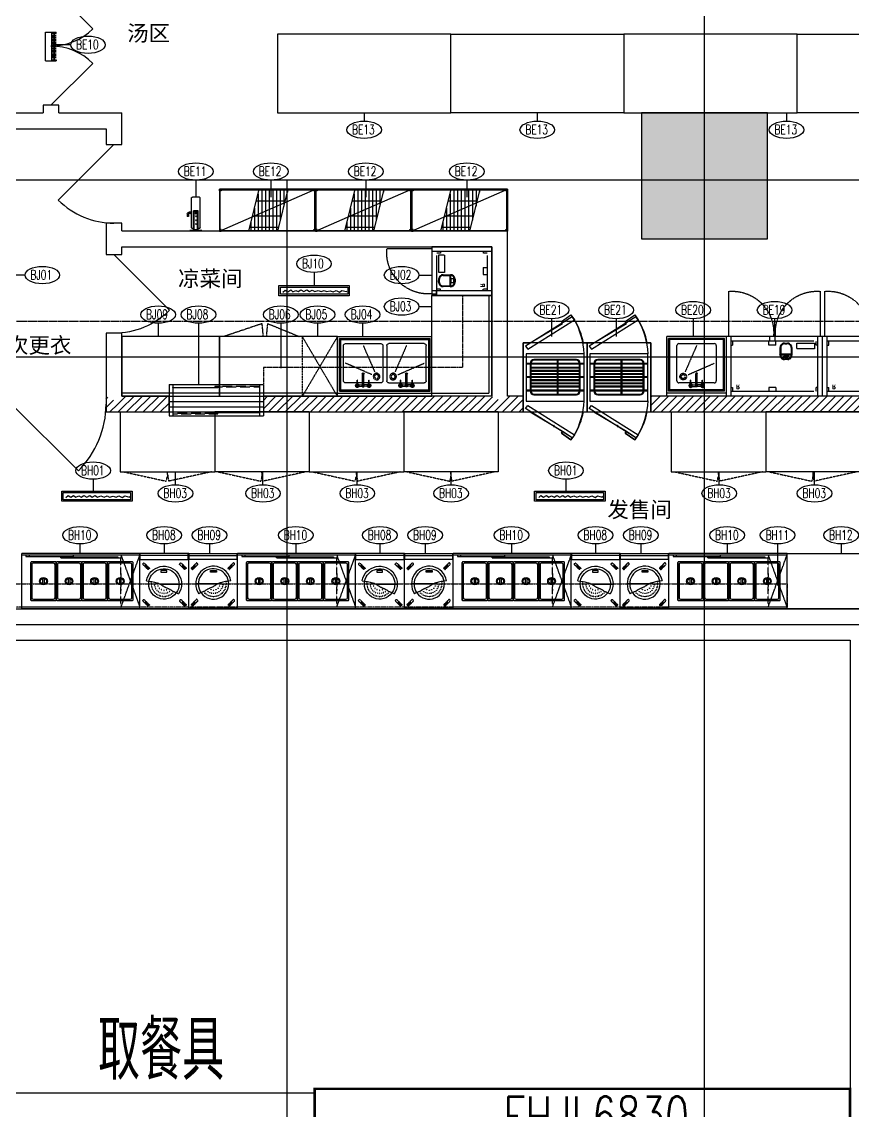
# Model space of a CAD drawing. Extents: x -12047294 to -5625356, y -1456591 to -622873.
# Drawn here: x -6036006 to -6025445, y -733309 to -719465 of the extents above; entities that cross this region are included whole.
import ezdxf

# ---------------------------------------------------------------- set-up
doc = ezdxf.new("R2010")
doc.units = 0
doc.header["$LTSCALE"] = 10
doc.header["$MEASUREMENT"] = 0
for name, pattern in [('__DASH', [0.35, 0.25, -0.1]), ('DASH', [0.35, 0.25, -0.1]), ('DASHED', [0.75, 0.5, -0.25]), ('DOTE', [2.42, 2, -0.2, 0.02, -0.2]), ('HIDDEN', [0.375, 0.25, -0.125])]:
    doc.linetypes.add(name, pattern=pattern)
for name, color, linetype in [('A-COLUMN', 10, 'Continuous'), ('A-DOORWIN', 151, 'Continuous'), ('A-FireH', 6, 'Continuous'), ('A-Fur', 156, 'Continuous'), ('A-TEXTDOOR', 181, 'Continuous'), ('A-TextRoom', 7, 'Continuous'), ('A-WALL', 2, 'Continuous'), ('A-卷帘垂壁', 151, 'Continuous'), ('CURTWALL', 4, 'Continuous'), ('DOTE', 9, 'DOTE'), ('EQUIP', 1, 'Continuous'), ('FUR-家俱-活动', 156, 'Continuous'), ('Iteam', 4, 'Continuous'), ('P-TEXT', 102, 'Continuous'), ('PUB_HATCH', 252, 'Continuous')]:
    doc.layers.add(name, color=color, linetype=linetype)
doc.styles.add('_TCH_WINDOW', font='tjromans.shx', dxfattribs={"width": 0.7, "height": 3.5, "bigfont": 'tjhztxt.shx'})
doc.styles.add('ARIAL', font='arial.ttf', dxfattribs={"width": 1.1})
doc.styles.add('SHZF-注释', font='romanc.shx', dxfattribs={"width": 0.8, "bigfont": 'shzf-hz.shx'})
doc.styles.get("Standard").update_dxf_attribs({"font": 'tjromans.shx', "width": 0.75, "bigfont": 'tjhztxt.shx'})
doc.styles.add('注解汉字', font='tjromans.shx', dxfattribs={"width": 0.75, "bigfont": 'tjhztxt.shx'})
pattern_1 = [(45, (0, 53.85), (-53.0330298, 53.0330298), [])]

# ---------------------------------------------------------------- blocks, each defined once
blk = doc.blocks.new('A$C73061956')
at = {"layer": 'FUR-家俱-活动', "elevation": 100}
blk.add_lwpolyline([(18994, 17030), (18994, 16130), (14744, 16130), (14744, 17030)], close=True, dxfattribs=at)
blk = doc.blocks.new('A$C756F5376')
at = {"layer": 'A-卷帘垂壁', "linetype": 'DASHED', "const_width": 30}
blk.add_lwpolyline([(17700, -2910), (17700, -2050), (24500, -2050), (24500, -2910)], dxfattribs=at)
at = {"layer": 'A-TEXTDOOR', "style": '_TCH_WINDOW', "width": 0.705882}
blk.add_text('FHJL6830', height=510, dxfattribs=at).set_placement((20097, -2660, 0))
blk = doc.blocks.new('$DorLib2D$00000116')
at = {"color": 0}
for p, q in [((-0.5, 0), (-0.1464, 0.3536)), ((0.5, 0), (0.1464, 0.3536))]:
    blk.add_line(p, q, dxfattribs=at)
for centre, start, end in [((-0.5, 0), 0, 45), ((0.5, 0), 135, 180)]:
    blk.add_arc(centre, 0.5, start, end, dxfattribs=at)
blk = doc.blocks.new('$DorLib2D$00000114')
at = {"color": 0}
blk.add_line((0.5, 0), (-0.207, 0.707), dxfattribs=at)
blk.add_arc((0.5, 0), 1, 135, 180, dxfattribs=at)
blk = doc.blocks.new('_FZH')
blk.add_lwpolyline([(-0.5, -0.5), (0.5, -0.5), (0.5, 0.5), (-0.5, 0.5)], close=True)
at = {"layer": 'PUB_HATCH'}
blk.add_solid([(-0.5, -0.5), (0.5, -0.5), (-0.5, 0.5), (0.5, 0.5)], dxfattribs=at)
blk = doc.blocks.new('LXX1546368')
at = {"layer": 'EQUIP', "linetype": 'ByBlock'}
for p, q in [((636, 537, 0), (-584, 537, 0)), ((-584, 537, 0), (-584, -223, 0)), ((636, 537, 0), (636, -223, 0)), ((636, -223, 0), (-584, -223, 0))]:
    blk.add_line(p, q, dxfattribs=at)
at = {"layer": 'EQUIP', "color": 8, "linetype": 'DASH', "ltscale": 0.8}
for p, q in [((-524, 537, 0), (-524, -223, 0)), ((524, 477, 0), (-524, 477, 0)), ((-524, 427, 0), (-504, 427, 0)), ((-504, 477, 0), (-504, 427, 0)), ((-45, 427, 0), (-45, 477, 0)), ((45, 427, 0), (-45, 427, 0)), ((45, 427, 0), (45, 477, 0)), ((556, 477, 0), (556, 427, 0)), ((576, 427, 0), (556, 427, 0)), ((576, 537, 0), (576, -223, 0)), ((96, 4, 0), (106, 14, 0)), ((96, 14, 0), (97, -81, 0)), ((248, 4, 0), (96, 4, 0)), ((239, 14, 0), (106, 14, 0)), ((106, -81, 0), (106, 4, 0)), ((144, 51, 0), (144, 22, 0)), ((201, 51, 0), (144, 51, 0)), ((144, 22, 0), (201, 22, 0)), ((191, 71, 0), (153, 70, 0)), ((191, 61, 0), (153, 61, 0)), ((201, 22, 0), (201, 51, 0)), ((248, 4, 0), (239, 14, 0)), ((239, -81, 0), (239, 4, 0)), ((248, -81, 0), (248, 14, 0)), ((-524, -113, 0), (-504, -113, 0)), ((-504, -113, 0), (-504, -163, 0)), ((-45, -113, 0), (-45, -163, 0)), ((45, -113, 0), (-45, -113, 0)), ((45, -113, 0), (45, -163, 0)), ((153, -129, 0), (191, -128, 0)), ((153, -138, 0), (191, -138, 0)), ((556, -113, 0), (556, -163, 0)), ((576, -113, 0), (556, -113, 0)), ((-559, -796, 0), (-559, -223, 0)), ((-45, -163, 0), (-524, -163, 0)), ((524, -163, 0), (-45, -163, 0)), ((-35, -163, 0), (-35, -223, 0)), ((35, -163, 0), (35, -223, 0)), ((611, -223, 0), (611, -796, 0))]:
    blk.add_line(p, q, dxfattribs=at)
at = {"layer": 'EQUIP', "color": 8, "linetype": 'DASH', "ltscale": 0.5, "elevation": 0}
blk.add_lwpolyline([(311, -138), (533, -138), (533, -64), (311, -64)], close=True, dxfattribs=at)
at = {"layer": 'EQUIP', "color": 8, "linetype": 'DASH', "ltscale": 0.8}
for centre, start, end in [((-510, -271, 0), 264.7043, 5.2705), ((563, -271, 0), 174.7295, 275.2957)]:
    blk.add_arc(centre, 526, start, end, dxfattribs=at)
at = {"layer": 'EQUIP', "color": 8, "linetype": 'DASH', "ltscale": 0.8, "extrusion": (0, 0, -1)}
for centre, major_axis, start_param, end_param in [((153, 14, 0), (40.2, 40.2), 3.925446, 5.496242), ((153, 14, 0), (33.5, 33.5), 3.925446, 5.496242), ((191, 14, 0), (-40.2, 40.2), 0.783853, 2.354649), ((191, 14, 0), (33.5, 33.5), -0.786943, 0.783853), ((153, -81, 0), (-40.2, 40.2), 3.925446, 5.496242), ((153, -81, 0), (-33.5, 33.5), 3.925446, 5.496242), ((191, -81, 0), (-40.2, 40.2), 2.354649, 3.925446), ((191, -81, 0), (33.5, 33.5), 0.783853, 2.354649)]:
    blk.add_ellipse(centre, major_axis=major_axis, ratio=1, start_param=start_param, end_param=end_param, dxfattribs=at)
at = {"layer": 'EQUIP', "color": 2}
blk.add_text('R', height=50, dxfattribs=at).set_placement((-460, 392, -9))
blk = doc.blocks.new('LXX15471802')
at = {"layer": 'EQUIP'}
blk.add_blockref('LXX1546368', (19, -116), dxfattribs=at)
blk = doc.blocks.new('dxpt760')
at = {"layer": 'EQUIP'}
for p, q in [((0, 0), (0, -760)), ((0, 0), (760, 0)), ((760, 0), (760, -760)), ((0, -40), (760, -40)), ((130, -645), (130, -195)), ((155, -170), (371, -170)), ((388, -170), (605, -170)), ((630, -195), (630, -645)), ((605, -670), (155, -670)), ((0, -760), (760, -760))]:
    blk.add_line(p, q, dxfattribs=at)
at = {"layer": 'EQUIP', "color": 8}
for p, q in [((25, -65), (25, -735)), ((25, -65), (735, -65)), ((25, -65), (40, -80)), ((40, -80), (40, -720)), ((40, -80), (720, -80)), ((735, -65), (720, -80)), ((720, -80), (720, -720)), ((735, -65), (735, -735)), ((40, -720), (25, -735)), ((25, -735), (735, -735)), ((40, -720), (720, -720)), ((720, -720), (735, -735))]:
    blk.add_line(p, q, dxfattribs=at)
at = {"layer": 'EQUIP', "ltscale": 150}
for p, q in [((323, -126), (371, -124)), ((372, -122), (364, -135)), ((364, -135), (371, -147)), ((371, -135), (371, -287)), ((388, -122), (372, -122)), ((395, -135), (388, -122)), ((388, -135), (388, -287)), ((388, -147), (395, -135)), ((437, -126), (389, -124)), ((323, -144), (371, -146)), ((437, -144), (389, -146))]:
    blk.add_line(p, q, dxfattribs=at)
at = {"layer": 'EQUIP', "color": 8, "linetype": 'DASH', "ltscale": 0.4}
for p, q in [((488, -275), (155, -420)), ((380, -645), (525, -312))]:
    blk.add_line(p, q, dxfattribs=at)
at = {"layer": 'EQUIP', "ltscale": 50}
for p, q in [((304, -151), (304, -205)), ((308, -187), (304, -187)), ((308, -193), (304, -193)), ((308, -199), (304, -199)), ((308, -205), (304, -205)), ((308, -151), (308, -205)), ((452, -151), (452, -205)), ((452, -187), (456, -187)), ((452, -193), (456, -193)), ((452, -199), (456, -199)), ((452, -205), (456, -205)), ((456, -151), (456, -205))]:
    blk.add_line(p, q, dxfattribs=at)
for centre, radius in [((306, -135), 9), ((306, -135), 8), ((454, -135), 9), ((454, -135), 8)]:
    blk.add_circle(centre, radius, dxfattribs=at)
at = {"layer": 'EQUIP', "color": 8, "linetype": 'DASH', "ltscale": 0.4}
for radius in [42, 25]:
    blk.add_circle((550, -250), radius, dxfattribs=at)
at = {"layer": 'EQUIP', "ltscale": 10}
for centre, start, end in [((306, -135), 21.7259, 265.2198), ((454, -135), 274.7802, 158.2741), ((306, -135), 274.7802, 338.2741), ((454, -135), 201.7259, 265.2198)]:
    blk.add_arc(centre, 24, start, end, dxfattribs=at)
at = {"layer": 'EQUIP', "ltscale": 50}
for centre, radius, start, end in [((306, -135), 19, 276.0423, 263.9577), ((454, -135), 19, 276.0423, 263.9577), ((306, -135), 16, 262.8192, 277.1808), ((454, -135), 16, 262.8192, 277.1808)]:
    blk.add_arc(centre, radius, start, end, dxfattribs=at)
at = {"layer": 'EQUIP', "ltscale": 150}
for centre, radius, start, end in [((380, -135), 10, 328.2117, 211.7883), ((380, -135), 8.5, 0, 180), ((380, -287), 11, 140.5994, 39.4006), ((380, -287), 10, 148.2117, 31.7883), ((380, -287), 8.5, 180, 0)]:
    blk.add_arc(centre, radius, start, end, dxfattribs=at)
at = {"layer": 'EQUIP'}
for centre, start, end in [((155, -195), 90, 180), ((605, -195), 0, 90), ((155, -645), 180, 270), ((605, -645), 270, 0)]:
    blk.add_arc(centre, 25, start, end, dxfattribs=at)
blk = doc.blocks.new('LXX08465512')
at = {"layer": 'EQUIP'}
blk.add_blockref('dxpt760', (-390, 440), dxfattribs=at)
blk = doc.blocks.new('A$C17F124E5')
at = {"layer": 'EQUIP'}
for p, q in [((621, 1564), (28, 1191)), ((57, 1150), (649, 1523)), ((484, 1502), (605, 1587)), ((484, 1502), (605, 1587)), ((605, 1587), (621, 1564)), ((605, 1587), (649, 1523)), ((649, 1523), (621, 1564)), ((88, 1233), (500, 1479)), ((0, 353), (0, 1233)), ((0, 1233), (88, 1233)), ((0, 1233), (0, 353)), ((810, 1233), (0, 1233)), ((28, 1191), (57, 1150)), ((762, 1233), (810, 1233)), ((810, 1233), (810, 353)), ((810, 353), (810, 1233)), ((36, 1093), (36, 493)), ((774, 1093), (36, 1093)), ((774, 970), (36, 970)), ((86, 970), (86, 620)), ((96, 970), (96, 620)), ((674, 1020), (136, 1020)), ((674, 1010), (136, 1010)), ((430, 1010), (430, 580)), ((440, 1010), (440, 580)), ((714, 620), (714, 970)), ((724, 620), (724, 970)), ((774, 493), (774, 1093)), ((774, 960), (36, 960)), ((714, 920), (96, 920)), ((714, 910), (96, 910)), ((714, 880), (96, 880)), ((714, 870), (96, 870)), ((714, 840), (96, 840)), ((0, 793), (0, 593)), ((774, 800), (36, 800)), ((774, 790), (36, 790)), ((714, 830), (96, 830)), ((714, 760), (96, 760)), ((714, 750), (96, 750)), ((714, 720), (96, 720)), ((714, 710), (96, 710)), ((810, 593), (810, 793)), ((774, 630), (36, 630)), ((774, 620), (36, 620)), ((714, 680), (96, 680)), ((714, 670), (96, 670)), ((136, 580), (674, 580)), ((136, 570), (674, 570)), ((28, 396), (57, 437)), ((36, 493), (774, 493)), ((57, 437), (649, 64)), ((621, 23), (28, 396)), ((605, 0), (484, 85)), ((484, 85), (605, 0)), ((621, 23), (500, 107)), ((649, 64), (605, 0)), ((605, 0), (621, 23)), ((649, 64), (621, 23))]:
    blk.add_line(p, q, dxfattribs=at)
at = {"layer": 'EQUIP', "linetype": 'ByBlock'}
for p, q in [((500, 1479), (484, 1502)), ((500, 107), (88, 353)), ((484, 85), (500, 107)), ((500, 107), (484, 85))]:
    blk.add_line(p, q, dxfattribs=at)
at = {"layer": 'EQUIP', "color": 1}
blk.add_line((810, 353), (0, 353), dxfattribs=at)
at = {"layer": 'EQUIP', "linetype": 'ByBlock', "lineweight": -2}
blk.add_line((387, 169), (387, 159), dxfattribs=at)
at = {"layer": 'EQUIP'}
for centre, radius, start, end in [((-196, 1044), 972, 2.9156, 29.5346), ((-39, 1087), 815, 10.3347, 32.3313), ((136, 970), 50, 90, 180), ((136, 970), 40, 90, 180), ((674, 970), 50, 0, 90), ((674, 970), 40, 0, 90), ((136, 620), 50, 180, 270), ((136, 620), 40, 180, 270), ((674, 620), 40, 270, 0), ((674, 620), 50, 270, 0), ((-196, 543), 972, 330.4654, 357.0844), ((-39, 500), 815, 327.6687, 349.6653)]:
    blk.add_arc(centre, radius, start, end, dxfattribs=at)
at = {"layer": 'EQUIP', "linetype": 'ByBlock'}
for start, end in [(90, 270), (270, 90)]:
    blk.add_arc((387, 179), 5, start, end, dxfattribs=at)
blk = doc.blocks.new('LXX08303545')
at = {"layer": 'EQUIP', "linetype": 'ByBlock'}
for p, q in [((351, 294, 11), (-269, 294, 11)), ((-269, 294, 11), (-269, -466, 11)), ((351, 294, 11), (351, -466, 11)), ((351, -466, 11), (-269, -466, 11))]:
    blk.add_line(p, q, dxfattribs=at)
at = {"layer": 'EQUIP', "color": 8, "linetype": 'DASH', "ltscale": 0.8}
for p, q in [((-209, 294, 11), (-209, -466, 11)), ((291, 294, 11), (291, -466, 11)), ((239, 234, 11), (-209, 234, 11)), ((-209, 184, 11), (-189, 184, 11)), ((-189, 234, 11), (-189, 184, 11)), ((-4, 184, 11), (-4, 234, 11)), ((86, 184, 11), (-4, 184, 11)), ((86, 184, 11), (86, 234, 11)), ((271, 234, 11), (271, 184, 11)), ((291, 184, 11), (271, 184, 11)), ((-156, -238, 11), (-147, -229, 11)), ((-156, -229, 11), (-156, -324, 11)), ((-5, -238, 11), (-156, -238, 11)), ((-14, -229, 11), (-147, -229, 11)), ((-147, -324, 11), (-147, -238, 11)), ((-109, -192, 11), (-109, -220, 11)), ((-52, -192, 11), (-109, -192, 11)), ((-109, -220, 11), (-52, -220, 11)), ((-62, -172, 11), (-100, -172, 11)), ((-62, -181, 11), (-100, -182, 11)), ((-52, -220, 11), (-52, -192, 11)), ((-5, -238, 11), (-14, -229, 11)), ((-14, -324, 11), (-14, -238, 11)), ((-5, -324, 11), (-5, -229, 11)), ((239, -406, 11), (-269, -406, 11)), ((-269, -406, 11), (-209, -406, 11)), ((-250, -406, 11), (-250, -466, 11)), ((-209, -356, 11), (-189, -356, 11)), ((-189, -356, 11), (-189, -406, 11)), ((-99, -371, 11), (-61, -371, 11)), ((-99, -381, 11), (-61, -380, 11)), ((271, -356, 11), (271, -406, 11)), ((291, -356, 11), (271, -356, 11)), ((325, -466, 11), (326, -1038, 11))]:
    blk.add_line(p, q, dxfattribs=at)
at = {"layer": 'EQUIP', "color": 8, "linetype": 'DASH', "ltscale": 0.5, "elevation": 11}
blk.add_lwpolyline([(25, -380), (247, -380), (247, -306), (25, -306)], close=True, dxfattribs=at)
at = {"layer": 'EQUIP', "color": 8, "linetype": 'DASH', "ltscale": 0.8}
blk.add_arc((277, -514, 11), 526, 174.7295, 275.2957, dxfattribs=at)
at = {"layer": 'EQUIP', "color": 8, "linetype": 'DASH', "ltscale": 0.8, "extrusion": (0, 0, -1)}
for centre, major_axis, start_param, end_param in [((-100, -229, 11), (40.2, 40.2), 3.925446, 5.496242), ((-100, -229, 11), (33.5, 33.5), 3.925446, 5.496242), ((-62, -229, 11), (-40.2, 40.2), 0.783853, 2.354649), ((-62, -229, 11), (33.5, 33.5), -0.786943, 0.783853), ((-99, -324, 11), (-40.2, 40.2), 3.925446, 5.496242), ((-99, -324, 11), (-33.5, 33.5), 3.925446, 5.496242), ((-62, -324, 11), (-40.2, 40.2), 2.354649, 3.925446), ((-62, -324, 11), (33.5, 33.5), 0.783853, 2.354649)]:
    blk.add_ellipse(centre, major_axis=major_axis, ratio=1, start_param=start_param, end_param=end_param, dxfattribs=at)
at = {"layer": 'EQUIP', "color": 2}
blk.add_text('R', height=50, dxfattribs=at).set_placement((-162, 153))
blk = doc.blocks.new('LXX11360525')
at = {"layer": 'EQUIP'}
for p, q in [((-576, 542), (-576, -218)), ((-576, 542), (624, 542)), ((-576, 502), (624, 502)), ((624, 542), (624, -218)), ((-500, 347), (-500, -103)), ((-258, 372), (-475, 372)), ((-25, 372), (-242, 372)), ((0, -103), (0, 347)), ((50, -103), (50, 347)), ((75, 372), (291, 372)), ((308, 372), (525, 372)), ((550, 347), (550, -103)), ((-475, -128), (-25, -128)), ((525, -128), (75, -128)), ((-576, -218), (624, -218))]:
    blk.add_line(p, q, dxfattribs=at)
at = {"layer": 'EQUIP', "color": 8}
for p, q in [((-551, 477), (-551, -193)), ((-551, 477), (599, 477)), ((-551, 477), (-536, 462)), ((-536, 462), (-536, -178)), ((-536, 462), (584, 462)), ((599, 477), (584, 462)), ((584, 462), (584, -178)), ((599, 477), (599, -193)), ((-536, -178), (-551, -193)), ((-551, -193), (599, -193)), ((-536, -178), (584, -178)), ((584, -178), (599, -193))]:
    blk.add_line(p, q, dxfattribs=at)
at = {"layer": 'EQUIP', "ltscale": 150}
for p, q in [((-307, 416), (-259, 419)), ((-266, 407), (-258, 421)), ((-258, 421), (-242, 421)), ((-242, 421), (-234, 407)), ((-193, 416), (-241, 419)), ((243, 416), (291, 419)), ((292, 421), (284, 407)), ((308, 421), (292, 421)), ((315, 407), (308, 421)), ((357, 416), (309, 419)), ((-307, 399), (-259, 396)), ((-258, 395), (-266, 407)), ((-258, 407), (-258, 255)), ((-242, 407), (-242, 255)), ((-234, 407), (-242, 395)), ((-193, 399), (-241, 396)), ((243, 399), (291, 396)), ((284, 407), (291, 395)), ((291, 407), (291, 255)), ((308, 407), (308, 255)), ((308, 395), (315, 407)), ((357, 399), (309, 396))]:
    blk.add_line(p, q, dxfattribs=at)
at = {"layer": 'EQUIP', "ltscale": 50}
for p, q in [((-326, 391), (-326, 337)), ((-322, 355), (-326, 355)), ((-322, 349), (-326, 349)), ((-322, 343), (-326, 343)), ((-322, 337), (-326, 337)), ((-322, 391), (-322, 337)), ((-178, 391), (-178, 337)), ((-178, 355), (-174, 355)), ((-178, 349), (-174, 349)), ((-178, 343), (-174, 343)), ((-178, 337), (-174, 337)), ((-174, 391), (-174, 337)), ((224, 391), (224, 337)), ((228, 355), (224, 355)), ((228, 349), (224, 349)), ((228, 343), (224, 343)), ((228, 337), (224, 337)), ((228, 391), (228, 337)), ((372, 391), (372, 337)), ((372, 355), (376, 355)), ((372, 349), (376, 349)), ((372, 343), (376, 343)), ((372, 337), (376, 337)), ((376, 391), (376, 337))]:
    blk.add_line(p, q, dxfattribs=at)
at = {"layer": 'EQUIP', "color": 8, "linetype": 'DASH', "ltscale": 0.4}
for p, q in [((-142, 267), (-475, 122)), ((-250, -103), (-105, 230)), ((300, -103), (155, 230)), ((192, 267), (525, 122))]:
    blk.add_line(p, q, dxfattribs=at)
at = {"layer": 'EQUIP', "ltscale": 50}
for centre, radius in [((-324, 407), 9), ((-176, 407), 9), ((226, 407), 9), ((374, 407), 9), ((-324, 407), 8), ((-176, 407), 8), ((226, 407), 8), ((374, 407), 8)]:
    blk.add_circle(centre, radius, dxfattribs=at)
at = {"layer": 'EQUIP', "color": 8, "linetype": 'DASH', "ltscale": 0.4}
for centre, radius in [((-80, 292), 42), ((-80, 292), 25), ((130, 292), 42), ((130, 292), 25)]:
    blk.add_circle(centre, radius, dxfattribs=at)
at = {"layer": 'EQUIP', "ltscale": 10}
for centre, start, end in [((-324, 407), 21.7259, 265.2198), ((-176, 407), 274.7802, 158.2741), ((226, 407), 21.7259, 265.2198), ((374, 407), 274.7802, 158.2741), ((-324, 407), 274.7802, 338.2741), ((-176, 407), 201.7259, 265.2198), ((226, 407), 274.7802, 338.2741), ((374, 407), 201.7259, 265.2198)]:
    blk.add_arc(centre, 24, start, end, dxfattribs=at)
at = {"layer": 'EQUIP', "ltscale": 50}
for centre, radius, start, end in [((-324, 407), 19, 276.0423, 263.9577), ((-176, 407), 19, 276.0423, 263.9577), ((226, 407), 19, 276.0423, 263.9577), ((374, 407), 19, 276.0423, 263.9577), ((-324, 407), 16, 262.8192, 277.1808), ((-176, 407), 16, 262.8192, 277.1808), ((226, 407), 16, 262.8192, 277.1808), ((374, 407), 16, 262.8192, 277.1808)]:
    blk.add_arc(centre, radius, start, end, dxfattribs=at)
at = {"layer": 'EQUIP', "ltscale": 150}
for centre, radius, start, end in [((-250, 407), 10, 328.2117, 211.7883), ((-250, 407), 8.5, 0, 180), ((300, 407), 10, 328.2117, 211.7883), ((300, 407), 8.5, 0, 180), ((-250, 255), 11, 140.5994, 39.4006), ((-250, 255), 10, 148.2117, 31.7883), ((-250, 255), 8.5, 180, 0), ((300, 255), 11, 140.5994, 39.4006), ((300, 255), 10, 148.2117, 31.7883), ((300, 255), 8.5, 180, 0)]:
    blk.add_arc(centre, radius, start, end, dxfattribs=at)
at = {"layer": 'EQUIP'}
for centre, start, end in [((-475, 347), 90, 180), ((-25, 347), 0, 90), ((75, 347), 90, 180), ((525, 347), 0, 90), ((-475, -103), 180, 270), ((-25, -103), 270, 0), ((75, -103), 180, 270), ((525, -103), 270, 0)]:
    blk.add_arc(centre, 25, start, end, dxfattribs=at)
blk = doc.blocks.new('LXX08311725')
at = {"layer": 'EQUIP', "color": 8, "linetype": 'HIDDEN'}
for p, q in [((-771, -371, 4), (-324, 389, 4)), ((-771, 389, 4), (-324, -371, 4)), ((-324, -371, 4), (-324, 389, 4))]:
    blk.add_line(p, q, dxfattribs=at)
at = {"layer": 'EQUIP'}
for p, q in [((729, 389, 4), (-771, 389, 4)), ((-771, 389, 4), (-771, -371, 4)), ((729, -371, 4), (729, 389, 4)), ((-771, -371, 4), (729, -371, 4))]:
    blk.add_line(p, q, dxfattribs=at)
at = {"layer": 'EQUIP', "color": 8, "linetype": 'DASH'}
for p, q in [((114, -534, 4), (-285, -371, 4)), ((130, -371, 4), (114, -534, 4)), ((170, -371, 4), (186, -534, 4)), ((186, -534, 4), (670, -371, 4))]:
    blk.add_line(p, q, dxfattribs=at)
blk = doc.blocks.new('cwxsjd')
at = {"layer": 'EQUIP'}
for p, q in [((0, 0), (895, 0)), ((0, -130), (0, 0)), ((895, 0), (895, -130)), ((895, -130), (0, -130)), ((20, -20), (875, -20)), ((20, -110), (20, -20)), ((875, -110), (20, -110)), ((875, -20), (875, -110))]:
    blk.add_line(p, q, dxfattribs=at)
at = {"layer": 'EQUIP', "color": 8}
for p, q in [((52, -83), (81, -58)), ((81, -58), (114, -80)), ((114, -80), (151, -55)), ((151, -55), (179, -80)), ((179, -80), (216, -63)), ((216, -63), (247, -77)), ((247, -77), (281, -55)), ((281, -55), (320, -77)), ((320, -77), (357, -55)), ((357, -55), (388, -77)), ((388, -77), (425, -58)), ((425, -58), (456, -77)), ((456, -77), (498, -61)), ((498, -61), (538, -77)), ((538, -77), (577, -61)), ((577, -61), (608, -77)), ((608, -77), (653, -66)), ((653, -66), (690, -80)), ((690, -80), (727, -61)), ((727, -61), (769, -83)), ((769, -83), (800, -63)), ((800, -63), (859, -77)), ((859, -77), (865, -66))]:
    blk.add_line(p, q, dxfattribs=at)
blk = doc.blocks.new('LXX10231118')
at = {"layer": 'EQUIP'}
blk.add_blockref('cwxsjd', (-440, 68), dxfattribs=at)
blk = doc.blocks.new('A$C18A515EE')
at = {"layer": 'EQUIP'}
for p, q in [((0, 0), (0, 1200)), ((0, 1200), (400, 1200)), ((0, 1150), (400, 1150)), ((400, 0), (400, 1200)), ((0, 50), (400, 50)), ((0, 0), (400, 0))]:
    blk.add_line(p, q, dxfattribs=at)
at = {"layer": 'EQUIP', "color": 8, "linetype": 'DASH', "ltscale": 0.4}
for p, q in [((31, 1150), (25, 1150)), ((25, 1150), (25, 581)), ((31, 581), (31, 1150)), ((356, 1150), (362, 1150)), ((356, 581), (356, 1150)), ((362, 1150), (362, 581)), ((25, 581), (31, 581)), ((38, 50), (38, 619)), ((38, 619), (44, 619)), ((44, 619), (44, 50)), ((362, 581), (356, 581)), ((375, 619), (369, 619)), ((369, 619), (369, 50)), ((375, 50), (375, 619)), ((44, 50), (38, 50)), ((369, 50), (375, 50))]:
    blk.add_line(p, q, dxfattribs=at)
blk = doc.blocks.new('LXX09082059')
at = {"layer": 'EQUIP', "color": 8}
blk.add_line((-632, -275), (588, 255), dxfattribs=at)
at = {"layer": 'EQUIP'}
for p, q in [((-632, 255), (-632, -275)), ((588, 255), (-632, 255)), ((-632, 255), (-611, 255)), ((-632, 236), (-632, 255)), ((-611, 236), (-632, 236)), ((-630, 254), (-613, 254)), ((-630, 238), (-630, 254)), ((-613, 238), (-630, 238)), ((-624, -255), (-624, 236)), ((-613, 254), (-613, 238)), ((-611, 255), (-611, 236)), ((-611, 247), (567, 247)), ((-259, -275), (-128, 255)), ((111, -275), (242, 255)), ((588, 255), (567, 255)), ((567, 255), (567, 236)), ((567, 236), (588, 236)), ((586, 254), (569, 254)), ((569, 254), (569, 238)), ((569, 238), (586, 238)), ((580, -255), (580, 236)), ((586, 238), (586, 254)), ((588, 255), (588, -275)), ((588, 236), (588, 255)), ((-632, -255), (-632, -275)), ((-611, -255), (-632, -255)), ((588, -275), (-632, -275)), ((-632, -275), (-611, -275)), ((-630, -257), (-630, -273)), ((-613, -257), (-630, -257)), ((-630, -273), (-613, -273)), ((588, -275), (-621, -275)), ((-613, -273), (-613, -257)), ((-611, -275), (-611, -255)), ((-611, -267), (567, -267)), ((567, -275), (567, -255)), ((567, -255), (588, -255)), ((588, -275), (567, -275)), ((569, -273), (569, -257)), ((569, -257), (586, -257)), ((586, -273), (569, -273)), ((586, -257), (586, -273)), ((588, -255), (588, -275))]:
    blk.add_line(p, q, dxfattribs=at)
at = {"layer": 'EQUIP', "linetype": 'Continuous'}
for p, q in [((-141, 196), (-141, -275)), ((-94, 255), (-94, -275)), ((-47, 255), (-47, -275)), ((0, 255), (0, -275)), ((47, 255), (47, -275)), ((94, 255), (94, -275)), ((141, 255), (141, -138)), ((188, 255), (188, 41)), ((234, 255), (234, 219)), ((-188, 17), (-188, -275)), ((-168, 108), (202, 108)), ((-208, -80), (162, -80)), ((-248, -227), (122, -227)), ((-234, -162), (-234, -275))]:
    blk.add_line(p, q, dxfattribs=at)
blk = doc.blocks.new('myd')
at = {"layer": 'EQUIP', "linetype": 'ByBlock'}
for p, q in [((-80, 0), (-133, 0)), ((-80, -365), (-80, 0)), ((0, 0), (-80, 0)), ((0, -365), (0, 0)), ((-133, -15), (-133, 0)), ((-80, -15), (-133, -15)), ((-80, -350), (-133, -350)), ((-133, -350), (-133, -365)), ((-80, -365), (-133, -365)), ((0, -365), (-80, -365))]:
    blk.add_line(p, q, dxfattribs=at)
at = {"layer": 'EQUIP', "color": 8, "linetype": 'ByBlock'}
for p, q in [((-113, -42), (-133, -42)), ((-113, -63), (-133, -63)), ((-113, -83), (-133, -83)), ((-113, -103), (-133, -103)), ((-113, -122), (-133, -122)), ((-113, -342), (-113, -23)), ((-113, -23), (-110, -23)), ((-113, -60), (-113, -52)), ((-80, -52), (-113, -52)), ((-80, -60), (-113, -60)), ((-110, -52), (-110, -23)), ((-80, -42), (-110, -42)), ((-110, -305), (-110, -60)), ((-80, -63), (-110, -63)), ((-80, -83), (-110, -83)), ((-80, -103), (-110, -103)), ((-80, -122), (-110, -122)), ((-113, -142), (-133, -142)), ((-113, -163), (-133, -163)), ((-113, -183), (-133, -183)), ((-113, -203), (-133, -203)), ((-113, -223), (-133, -223)), ((-113, -242), (-133, -242)), ((-113, -263), (-133, -263)), ((-80, -142), (-110, -142)), ((-80, -163), (-110, -163)), ((-80, -183), (-110, -183)), ((-80, -203), (-110, -203)), ((-80, -223), (-110, -223)), ((-80, -242), (-110, -242)), ((-80, -263), (-110, -263)), ((-113, -283), (-133, -283)), ((-113, -302), (-133, -302)), ((-113, -322), (-133, -322)), ((-80, -305), (-113, -305)), ((-113, -305), (-113, -313)), ((-80, -313), (-113, -313)), ((-113, -342), (-110, -342)), ((-80, -283), (-110, -283)), ((-80, -302), (-110, -302)), ((-110, -342), (-110, -313)), ((-80, -322), (-110, -322))]:
    blk.add_line(p, q, dxfattribs=at)
blk = doc.blocks.new('LXX10253497')
at = {"layer": 'EQUIP'}
blk.add_blockref('myd', (80, 142), dxfattribs=at)
blk = doc.blocks.new('xdrt')
at = {"layer": 'EQUIP', "linetype": 'Continuous', "ltscale": 0.3}
for p, q in [((0, 75), (0, -75)), ((0, 75), (5, 75)), ((5, 75), (5, -75)), ((5, 30), (257, 30)), ((15, 20), (247, 20)), ((15, 20), (15, -20)), ((30, 45), (30, 30)), ((40, 55), (420, 55)), ((247, 20), (247, -20)), ((257, 30), (257, -30)), ((430, 45), (430, -45)), ((0, -75), (5, -75)), ((5, -30), (257, -30)), ((15, -20), (247, -20)), ((30, -30), (30, -45)), ((40, -55), (420, -55))]:
    blk.add_line(p, q, dxfattribs=at)
at = {"layer": 'EQUIP', "ltscale": 0.2}
for p, q in [((217, -95), (183, -95)), ((217, -110), (183, -110)), ((245, -63), (215, -63))]:
    blk.add_line(p, q, dxfattribs=at)
at = {"layer": 'EQUIP'}
for p, q in [((183, -95), (183, -110)), ((215, -55), (215, -63)), ((222, -55), (222, -90)), ((238, -55), (238, -90)), ((245, -55), (245, -63))]:
    blk.add_line(p, q, dxfattribs=at)
for centre in [(88, 0), (137, 0), (187, 0)]:
    blk.add_circle(centre, 4, dxfattribs=at)
at = {"layer": 'EQUIP', "linetype": 'Continuous', "ltscale": 0.3}
blk.add_circle((230, 0), 10, dxfattribs=at)
for centre, start, end in [((40, 45), 90, 180), ((420, 45), 0, 90), ((40, -45), 180, 270), ((420, -45), 270, 0)]:
    blk.add_arc(centre, 10, start, end, dxfattribs=at)
at = {"layer": 'EQUIP', "ltscale": 0.2}
for radius, end in [(5, 360), (20, 0)]:
    blk.add_arc((217, -90), radius, 270, end, dxfattribs=at)
blk = doc.blocks.new('LXX10300457')
at = {"layer": 'EQUIP'}
blk.add_blockref('xdrt', (-221, 4), dxfattribs=at)
blk = doc.blocks.new('nfc')
at = {"layer": 'EQUIP'}
for p, q in [((0, 0), (0, -620)), ((0, 0), (620, 0)), ((620, 0), (620, -620)), ((0, -620), (0, -695)), ((0, -620), (620, -620)), ((615, -670), (5, -670)), ((620, -620), (620, -695)), ((620, -695), (0, -695))]:
    blk.add_line(p, q, dxfattribs=at)
at = {"layer": 'EQUIP', "color": 8, "linetype": 'DASH', "ltscale": 0.2}
for p, q in [((103, -32), (69, -66)), ((107, -36), (69, -75)), ((112, -41), (69, -83)), ((116, -45), (69, -92)), ((571, -32), (537, -66)), ((575, -36), (537, -75)), ((579, -41), (537, -83)), ((584, -45), (537, -92)), ((103, -498), (69, -532)), ((107, -502), (69, -540)), ((112, -506), (69, -549)), ((116, -510), (69, -557)), ((571, -498), (537, -532)), ((575, -502), (537, -540)), ((579, -506), (537, -549)), ((584, -510), (537, -557))]:
    blk.add_line(p, q, dxfattribs=at)
at = {"layer": 'EQUIP', "color": 8}
for p, q in [((251, -311), (530, -311)), ((256, -309), (530, -309)), ((280, -309), (280, -311)), ((305, -309), (305, -311)), ((330, -309), (330, -311)), ((355, -309), (355, -311)), ((380, -309), (380, -311)), ((405, -309), (405, -311)), ((430, -309), (430, -311)), ((455, -309), (455, -311)), ((480, -309), (480, -311)), ((505, -309), (505, -311)), ((530, -309), (530, -311)), ((3, -620), (3, -695)), ((5, -620), (5, -695)), ((615, -620), (615, -695)), ((617, -620), (617, -695))]:
    blk.add_line(p, q, dxfattribs=at)
at = {"layer": 'EQUIP', "color": 8, "linetype": 'DASH', "ltscale": 0.2}
for points in [[(104, -26), (34, -97), (51, -115), (122, -44)], [(572, -26), (501, -97), (519, -115), (590, -44)], [(104, -492), (34, -562), (51, -580), (122, -509)], [(572, -492), (501, -562), (519, -580), (590, -509)]]:
    blk.add_lwpolyline(points, close=True, dxfattribs=at)
at = {"layer": 'EQUIP', "color": 8}
blk.add_lwpolyline([(84, -351), (110, -347), (132, -343), (152, -339), (170, -336), (185, -332), (198, -329), (209, -326), (219, -323), (228, -320), (235, -318), (241, -316), (247, -313), (252, -311), (257, -308), (261, -306), (266, -303), (270, -300), (275, -297), (279, -294), (284, -290), (289, -287), (294, -284), (300, -280), (305, -277), (311, -274), (317, -271), (324, -268), (330, -265), (337, -262), (343, -260), (350, -257), (356, -254), (362, -251), (369, -248), (375, -245), (380, -242), (386, -239), (391, -237), (395, -234), (399, -231), (403, -229), (406, -226), (409, -224), (412, -222), (415, -220), (418, -218), (422, -216), (425, -214), (430, -212), (435, -210), (441, -208), (448, -205), (456, -202), (466, -197), (478, -192), (492, -184)], dxfattribs=at)
blk.add_lwpolyline([(268, -480), (268, -460), (342, -460), (342, -480)], close=True, dxfattribs=at)
for centre in [(153, -261), (160, -242), (170, -224), (182, -208), (191, -273), (195, -193), (201, -250), (211, -181), (216, -230), (228, -170), (234, -213), (246, -256), (246, -161), (256, -200), (265, -155), (272, -237), (280, -193), (285, -151), (305, -150), (305, -190), (305, -230), (325, -151), (330, -193), (338, -237), (345, -155), (354, -200), (364, -161), (376, -213), (382, -170), (399, -181), (415, -193), (145, -300), (145, -320), (148, -280), (186, -297), (229, -285)]:
    blk.add_circle(centre, 2.56, dxfattribs=at)
for radius, start, end in [(193, 35.5663, 190.0051), (225, 190.5263, 33.9056), (193, 190.0051, 35.5663)]:
    blk.add_arc((305, -310), radius, start, end, dxfattribs=at)
blk = doc.blocks.new('LXX10422774')
at = {"layer": 'EQUIP'}
blk.add_blockref('nfc', (-330, 311.25), dxfattribs=at)
blk = doc.blocks.new('A$C2CD672AE')
at = {"layer": 'EQUIP'}
for p, q in [((1500, 700), (0, 700)), ((0, 0), (0, 700)), ((1500, 0), (1500, 700)), ((113, 110), (113, 589)), ((113, 589), (113, 110)), ((433, 594), (118, 594)), ((438, 110), (438, 589)), ((438, 589), (438, 110)), ((758, 594), (443, 594)), ((763, 110), (763, 589)), ((763, 589), (763, 110)), ((1083, 594), (768, 594)), ((1088, 110), (1088, 589)), ((1088, 589), (1088, 110)), ((1408, 594), (1093, 594)), ((1413, 110), (1413, 589)), ((118, 106), (433, 106)), ((443, 106), (758, 106)), ((768, 106), (1083, 106)), ((1093, 106), (1408, 106)), ((1500, 0), (0, 0))]:
    blk.add_line(p, q, dxfattribs=at)
at = {"layer": 'EQUIP', "color": 8, "linetype": 'DASH', "ltscale": 0.5}
for p, q in [((1500, 681), (0, 681)), ((53, 680), (53, 663)), ((53, 663), (655, 663)), ((655, 680), (93, 680)), ((93, 680), (93, 663)), ((495, 643), (495, 659)), ((495, 659), (1220, 659)), ((1260, 643), (495, 643)), ((655, 663), (655, 680)), ((1220, 659), (1220, 643)), ((1260, 659), (1260, 643)), ((1500, 18), (0, 18))]:
    blk.add_line(p, q, dxfattribs=at)
at = {"layer": 'EQUIP', "color": 8}
for p, q in [((128, 562), (128, 138)), ((403, 580), (148, 580)), ((423, 138), (423, 562)), ((453, 562), (453, 138)), ((728, 580), (473, 580)), ((748, 138), (748, 562)), ((778, 562), (778, 138)), ((1053, 580), (798, 580)), ((1073, 138), (1073, 562)), ((1103, 562), (1103, 138)), ((1378, 580), (1123, 580)), ((1398, 138), (1398, 562)), ((265, 385), (265, 314)), ((285, 385), (285, 314)), ((590, 385), (590, 314)), ((610, 385), (610, 314)), ((915, 385), (915, 314)), ((935, 385), (935, 314)), ((1240, 385), (1240, 314)), ((1260, 385), (1260, 314)), ((148, 120), (403, 120)), ((473, 120), (728, 120)), ((798, 120), (1053, 120)), ((1123, 120), (1378, 120))]:
    blk.add_line(p, q, dxfattribs=at)
at = {"layer": 'EQUIP', "color": 8, "linetype": 'DASH', "ltscale": 0.3}
for p, q in [((1260, 18), (1260, 681)), ((1260, 681), (1500, 18)), ((1260, 18), (1500, 681)), ((1260, 449), (1260, 232))]:
    blk.add_line(p, q, dxfattribs=at)
at = {"layer": 'EQUIP'}
for centre, major_axis, start_param, end_param in [((118, 589), (5, 0), 1.570796, 3.141593), ((433, 589), (-5, 0), 3.141593, 4.712389), ((443, 589), (5, 0), 1.570796, 3.141593), ((758, 589), (-5, 0), 3.141593, 4.712389), ((768, 589), (5, 0), 1.570796, 3.141593), ((1083, 589), (-5, 0), 3.141593, 4.712389), ((1093, 589), (5, 0), 1.570796, 3.141593), ((1408, 589), (-5, 0), 3.141593, 4.712389), ((118, 110), (-5, 0), 0, 1.570796), ((433, 110), (5, 0), 4.712389, 6.283185), ((443, 110), (-5, 0), 0, 1.570796), ((758, 110), (5, 0), 4.712389, 6.283185), ((768, 110), (-5, 0), 0, 1.570796), ((1083, 110), (5, 0), 4.712389, 6.283185), ((1093, 110), (-5, 0), 0, 1.570796), ((1408, 110), (5, 0), 4.712389, 6.283185)]:
    blk.add_ellipse(centre, major_axis=major_axis, ratio=0.921053, start_param=start_param, end_param=end_param, dxfattribs=at)
at = {"layer": 'EQUIP', "color": 8}
for centre, major_axis, start_param, end_param in [((148, 562), (20, 0), 1.570796, 3.141593), ((403, 562), (-20, 0), 3.141593, 4.712389), ((473, 562), (20, 0), 1.570796, 3.141593), ((728, 562), (-20, 0), 3.141593, 4.712389), ((798, 562), (20, 0), 1.570796, 3.141593), ((1053, 562), (-20, 0), 3.141593, 4.712389), ((1123, 562), (20, 0), 1.570796, 3.141593), ((1378, 562), (-20, 0), 3.141593, 4.712389), ((275, 350), (-50, 0), 4.712389, 10.995574), ((275, 350), (40, 0), 3.141593, 9.424778), ((600, 350), (-50, 0), 4.712389, 10.995574), ((600, 350), (40, 0), 3.141593, 9.424778), ((925, 350), (-50, 0), 4.712389, 10.995574), ((925, 350), (40, 0), 3.141593, 9.424778), ((1250, 350), (-50, 0), 4.712389, 10.995574), ((1250, 350), (40, 0), 3.141593, 9.424778), ((148, 138), (-20, 0), 0, 1.570796), ((403, 138), (20, 0), 4.712389, 6.283185), ((473, 138), (-20, 0), 0, 1.570796), ((728, 138), (20, 0), 4.712389, 6.283185), ((798, 138), (-20, 0), 0, 1.570796), ((1053, 138), (20, 0), 4.712389, 6.283185), ((1123, 138), (-20, 0), 0, 1.570796), ((1378, 138), (20, 0), 4.712389, 6.283185)]:
    blk.add_ellipse(centre, major_axis=major_axis, ratio=0.921053, start_param=start_param, end_param=end_param, dxfattribs=at)
blk = doc.blocks.new('ymgzg1200')
at = {"layer": 'EQUIP'}
for p, q in [((0, 0), (1200, 0)), ((0, 0), (0, -760)), ((1200, 0), (1200, -760)), ((0, -760), (1200, -760))]:
    blk.add_line(p, q, dxfattribs=at)
at = {"layer": 'EQUIP', "color": 8, "linetype": 'DASH', "ltscale": 0.4}
for p, q in [((40, -760), (584, -879)), ((1160, -760), (616, -879))]:
    blk.add_line(p, q, dxfattribs=at)
for centre, start, end in [((140, -760), 345, 0), ((1060, -760), 180, 195)]:
    blk.add_arc(centre, 460, start, end, dxfattribs=at)
blk = doc.blocks.new('LXX08363746')
at = {"layer": 'EQUIP'}
blk.add_blockref('ymgzg1200', (-560, 359), dxfattribs=at)

msp = doc.modelspace()

# ---------------------------------------------------------------- hatches: boundary and pattern name
at = {"layer": 'A-FireH'}
h = msp.add_hatch(dxfattribs=at)
h.set_pattern_fill('普通砖', color=256, scale=30, style=0)
h.set_pattern_definition(pattern_1)
h.paths.add_polyline_path([(-6034936.1, -724223.4), (-6034936.1, -724423.4), (-6034736.1, -724423.4), (-6034802.8, -724290.1)])
h = msp.add_hatch(dxfattribs=at)
h.set_pattern_fill('普通砖', color=256, scale=30, style=0)
h.set_pattern_definition(pattern_1)
h.paths.add_polyline_path([(-6034736.1, -724423.4), (-6034136.1, -724423.4), (-6034136.1, -724223.4), (-6034736.1, -724223.4), (-6034802.8, -724290.1)])
h = msp.add_hatch(dxfattribs=at)
h.set_pattern_fill('普通砖', color=256, scale=30, style=0)
h.set_pattern_definition(pattern_1)
h.paths.add_polyline_path([(-6030036.1, -724223.4), (-6032936.1, -724223.4), (-6032936.1, -724423.4), (-6029836.1, -724423.4), (-6029902.8, -724290.1)])
h = msp.add_hatch(dxfattribs=at)
h.set_pattern_fill('普通砖', color=256, scale=30, style=0)
h.set_pattern_definition(pattern_1)
h.paths.add_polyline_path([(-6029836.1, -724423.4), (-6029636.1, -724423.4), (-6029636.1, -724223.4), (-6029836.1, -724223.4), (-6029902.8, -724290.1)])
h = msp.add_hatch(dxfattribs=at)
h.set_pattern_fill('普通砖', color=256, scale=30, style=0)
h.set_pattern_definition(pattern_1)
h.paths.add_polyline_path([(-6022736.1, -724223.4), (-6028016.1, -724223.4), (-6028016.1, -724423.4), (-6022936.1, -724423.4), (-6022802.8, -724356.8)])

# ---------------------------------------------------------------- linework, layer by layer
at = {"layer": 'A-DOORWIN'}
for p, q in [((-6034136.1, -724223.4), (-6032936.1, -724223.4)), ((-6034136.1, -724290.1), (-6032936.1, -724290.1)), ((-6034136.1, -724356.8), (-6032936.1, -724356.8)), ((-6034136.1, -724423.4), (-6032936.1, -724423.4)), ((-6029636.1, -724423.4), (-6028016.1, -724423.4))]:
    msp.add_line(p, q, dxfattribs=at)
at = {"layer": 'A-WALL'}
for p, q in [((-6035536.1, -720523.4), (-6035736.1, -720523.4)), ((-6035736.1, -720523.4), (-6035736.1, -720623.4)), ((-6035536.1, -720623.4), (-6035536.1, -720523.4)), ((-6036136.1, -720623.4), (-6035736.1, -720623.4)), ((-6035536.1, -720623.4), (-6034736.1, -720623.4)), ((-6034736.1, -721023.4), (-6034736.1, -720623.4)), ((-6036136.1, -720823.4), (-6035536.1, -720823.4)), ((-6035536.1, -720823.4), (-6034936.1, -720823.4)), ((-6034936.1, -720823.4), (-6034936.1, -721023.4)), ((-6034936.1, -721023.4), (-6034736.1, -721023.4)), ((-6034736.1, -722023.4), (-6034936.1, -722023.4)), ((-6034936.1, -722023.4), (-6034936.1, -722123.4)), ((-6034736.1, -722123.4), (-6034736.1, -722023.4)), ((-6034936.1, -722123.4), (-6034936.1, -722423.4)), ((-6034736.1, -722123.4), (-6029836.1, -722123.4)), ((-6029836.1, -724223.4), (-6029836.1, -722123.4)), ((-6034736.1, -722423.4), (-6034736.1, -722323.4)), ((-6034736.1, -722323.4), (-6030036.1, -722323.4)), ((-6030036.1, -724223.4), (-6030036.1, -722323.4)), ((-6034936.1, -722423.4), (-6034736.1, -722423.4)), ((-6034736.1, -723423.4), (-6034936.1, -723423.4)), ((-6034936.1, -723423.4), (-6034936.1, -724223.4)), ((-6034736.1, -724223.4), (-6034736.1, -723423.4)), ((-6034936.1, -724223.4), (-6034936.1, -724423.4)), ((-6034136.1, -724223.4), (-6034736.1, -724223.4)), ((-6034136.1, -724423.4), (-6034136.1, -724223.4)), ((-6030036.1, -724223.4), (-6032936.1, -724223.4)), ((-6032936.1, -724223.4), (-6032936.1, -724423.4)), ((-6029636.1, -724223.4), (-6029836.1, -724223.4)), ((-6029636.1, -724423.4), (-6029636.1, -724223.4)), ((-6022736.1, -724223.4), (-6028016.1, -724223.4)), ((-6028016.1, -724223.4), (-6028016.1, -724423.4)), ((-6034936.1, -724423.4), (-6034736.1, -724423.4)), ((-6034736.1, -724423.4), (-6034136.1, -724423.4)), ((-6032936.1, -724423.4), (-6029836.1, -724423.4)), ((-6029836.1, -724423.4), (-6029636.1, -724423.4)), ((-6028016.1, -724423.4), (-6022936.1, -724423.4))]:
    msp.add_line(p, q, dxfattribs=at)
at = {"layer": 'CURTWALL'}
for points in [[(-6037936.1, -726923.4), (-6025086.1, -726923.4), (-6025086.1, -733973.4)], [(-6037936.1, -727123.4), (-6025286.1, -727123.4), (-6025286.1, -733973.4)], [(-6037936.1, -727323.4), (-6025486.1, -727323.4), (-6025486.1, -733973.4)]]:
    msp.add_lwpolyline(points, dxfattribs=at)
at = {"layer": 'DOTE', "linetype": 'DOTE'}
for p, q in [((-6027336.1, -756448.6), (-6027336.1, -655372.8)), ((-6089538.8, -721473.4), (-5988539.2, -721473.4))]:
    msp.add_line(p, q, dxfattribs=at)
at = {"layer": 'DOTE'}
for p, q in [((-6032636.1, -756373.6), (-6032636.1, -721473.4)), ((-6089538.8, -723723.4), (-5988539.2, -723723.4))]:
    msp.add_line(p, q, dxfattribs=at)
at = {"layer": 'DOTE', "color": 250, "linetype": 'DASH', "ltscale": 5}
msp.add_lwpolyline([(-6056536.1, -673373.4), (-6006536.1, -673373.4), (-6006536.1, -723273.4), (-6056536.1, -723273.4)], close=True, dxfattribs=at)
at = {"layer": 'EQUIP'}
for p, q in [((-6030072.1, -722943.4), (-6030072.1, -724183.4)), ((-6031996.1, -724183.4), (-6034736.1, -724183.4)), ((-6030796.1, -724183.4), (-6030072.1, -724183.4))]:
    msp.add_line(p, q, dxfattribs=at)
for points in [[(-6032758, -720623.4), (-6030558, -720623.4), (-6030558, -719623.4), (-6032758, -719623.4)], [(-6028358, -720623.4), (-6030558, -720623.4), (-6030558, -719623.4), (-6028358, -719623.4)], [(-6028358, -720623.4), (-6026158, -720623.4), (-6026158, -719623.4), (-6028358, -719623.4)], [(-6023958, -720623.4), (-6026158, -720623.4), (-6026158, -719623.4), (-6023958, -719623.4)], [(-6030796.1, -722943.4), (-6030036.1, -722943.4), (-6030036.1, -724223.4), (-6030796.1, -724223.4)], [(-6033496.1, -723463.4), (-6034736.1, -723463.4), (-6034736.1, -724223.4), (-6033496.1, -724223.4)], [(-6026286.1, -726223.6), (-6025086.1, -726223.6), (-6025086.1, -726923.4), (-6026286.1, -726923.4)]]:
    msp.add_lwpolyline(points, close=True, dxfattribs=at)
at = {"layer": 'EQUIP', "linetype": '__DASH'}
msp.add_lwpolyline([(-6030036.1, -722943.4), (-6030408.9, -722943.4), (-6030408.9, -723858.5), (-6032936.1, -723858.5), (-6032936.1, -724223.4)], dxfattribs=at)
at = {"layer": 'EQUIP', "color": 3, "linetype": '__DASH'}
msp.add_lwpolyline([(-6026286.1, -726905), (-6037246.1, -726905), (-6037246.1, -726608.6), (-6026286.1, -726608.6)], close=True, dxfattribs=at)
at = {"layer": 'Iteam'}
for p, q in [((-6035385.2, -719756.7, 0), (-6035610.5, -719756.7, 0)), ((-6031658, -720623.4), (-6031658, -720727.4)), ((-6029458, -720623.4), (-6029458, -720727.4)), ((-6026292, -720623.4), (-6026292, -720727.4)), ((-6033794.8, -721477.3, 0), (-6033794.8, -721693.4)), ((-6032842.9, -721477.3, 0), (-6032842.9, -721693.4)), ((-6031636.6, -721477.3, 0), (-6031636.6, -721693.4)), ((-6030353, -721477.3, 0), (-6030353, -721693.4)), ((-6032294.5, -722649.3, 0), (-6032294.5, -722817)), ((-6035965.3, -722683.2, 0), (-6036186.1, -722683.2)), ((-6030961.2, -722683.2, 0), (-6030796.1, -722683.2)), ((-6030961.2, -723084.4, 0), (-6030796.1, -723084.4)), ((-6034273.9, -723295.7, 0), (-6034273.9, -723463.4)), ((-6033761.6, -723295.7, 0), (-6033761.6, -724073.4)), ((-6032716.4, -723295.7, 0), (-6032716.4, -723867.8)), ((-6032250.2, -723295.7, 0), (-6032250.2, -723463.4)), ((-6031676.8, -723295.7, 0), (-6031676.8, -723463.4)), ((-6029276.8, -723238.1, 0), (-6029276.8, -723463.4)), ((-6028456.9, -723238.1, 0), (-6028456.9, -723463.4)), ((-6027479.5, -723238.1, 0), (-6027479.5, -723463.4)), ((-6026443.4, -723238.1, 0), (-6026443.4, -723463.4)), ((-6035100.8, -725278.2), (-6035100.8, -725428.1)), ((-6034054.7, -725347.7, 0), (-6034054.7, -725183.4, 0)), ((-6032942.4, -725347.7, 0), (-6032942.4, -725183.4, 0)), ((-6031744.2, -725347.7, 0), (-6031744.2, -725183.4, 0)), ((-6030553.9, -725347.7, 0), (-6030553.9, -725183.4, 0)), ((-6029093.8, -725278.2), (-6029093.8, -725428.1)), ((-6027146.2, -725347.7, 0), (-6027146.2, -725183.4, 0)), ((-6025936.2, -725347.7, 0), (-6025936.2, -725183.4, 0)), ((-6035267, -726099.2, 0), (-6035267, -726223.6)), ((-6034197.9, -726099.2, 0), (-6034197.9, -726223.6)), ((-6033623.1, -726099.2, 0), (-6033623.1, -726223.6)), ((-6032527, -726099.2, 0), (-6032527, -726223.6)), ((-6031457.9, -726099.2, 0), (-6031457.9, -726223.6)), ((-6030883.1, -726099.2, 0), (-6030883.1, -726223.6)), ((-6029787, -726099.2, 0), (-6029787, -726223.6)), ((-6028717.9, -726099.2, 0), (-6028717.9, -726223.6)), ((-6028143.1, -726099.2, 0), (-6028143.1, -726223.6)), ((-6027047, -726099.2, 0), (-6027047, -726223.6)), ((-6026405.4, -726099.2, 0), (-6026405.4, -726626.4)), ((-6025599.1, -726099.2, 0), (-6025599.1, -726223.6))]:
    msp.add_line(p, q, dxfattribs=at)
for centre in [(-6035165.2, -719756.7, 0), (-6031658, -720837.4), (-6029458, -720837.4), (-6026292, -720837.4), (-6033794.8, -721367.3, 0), (-6032842.9, -721367.3, 0), (-6031636.6, -721367.3, 0), (-6030353, -721367.3, 0), (-6032294.5, -722539.3, 0), (-6035745.3, -722683.2, 0), (-6031181.2, -722683.2, 0), (-6034273.9, -723185.7, 0), (-6033761.6, -723185.7, 0), (-6032716.4, -723185.7, 0), (-6032250.2, -723185.7, 0), (-6031676.8, -723185.7, 0), (-6031181.2, -723084.4, 0), (-6029276.8, -723128.1, 0), (-6028456.9, -723128.1, 0), (-6027479.5, -723128.1, 0), (-6026443.4, -723128.1, 0), (-6035100.8, -725168.2), (-6029093.8, -725168.2), (-6034054.7, -725457.7, 0), (-6032942.4, -725457.7, 0), (-6031744.2, -725457.7, 0), (-6030553.9, -725457.7, 0), (-6027146.2, -725457.7, 0), (-6025936.2, -725457.7, 0), (-6035267, -725989.2, 0), (-6034197.9, -725989.2, 0), (-6033623.1, -725989.2, 0), (-6032527, -725989.2, 0), (-6031457.9, -725989.2, 0), (-6030883.1, -725989.2, 0), (-6029787, -725989.2, 0), (-6028717.9, -725989.2, 0), (-6028143.1, -725989.2, 0), (-6027047, -725989.2, 0), (-6026405.4, -725989.2, 0), (-6025599.1, -725989.2, 0)]:
    msp.add_ellipse(centre, major_axis=(220, 0), ratio=0.5, dxfattribs=at)

# ---------------------------------------------------------------- block references
for p in [(-6029636.1, -724776.8), (-6028826.1, -724776.8)]:
    msp.add_blockref('A$C17F124E5', p)
at = {"rotation": 270}
msp.add_blockref('A$C18A515EE', (-6034136.1, -724073.4), dxfattribs=at)
at = {"layer": 'A-COLUMN', "xscale": 1600, "yscale": 1600, "zscale": 1600}
msp.add_blockref('_FZH', (-6027336.1, -721423.4), dxfattribs=at)
at = {"layer": 'A-DOORWIN'}
for name, p, xscale, yscale, zscale, rotation in [('$DorLib2D$00000116', (-6035636.1, -719773.4), -1500, -1500, -1500, 90.00000000105052), ('$DorLib2D$00000114', (-6034836.1, -721523.4), 1000, 1000, 1000, 90), ('$DorLib2D$00000114', (-6034836.1, -722923.4), 1000, -1000, 1000, 90)]:
    msp.add_blockref(name, p, dxfattribs=dict(at, xscale=xscale, yscale=yscale, zscale=zscale, rotation=rotation))
at = {"layer": 'A-DOORWIN', "xscale": -1200, "yscale": -1200, "zscale": -1200}
msp.add_blockref('$DorLib2D$00000114', (-6035536.1, -724323.4), dxfattribs=at)
at = {"layer": 'A-Fur', "rotation": 179.9999999999998}
msp.add_blockref('A$C73061956', (-6017542, -716943.9, -100), dxfattribs=at)
at = {"layer": 'A-卷帘垂壁', "linetype": 'DASHED'}
msp.add_blockref('A$C756F5376', (-6049986.1, -730973.4), dxfattribs=at)
at = {"layer": 'EQUIP', "xscale": -1}
for name, p in [('LXX10253497', (-6035624.2, -719738.5)), ('LXX08363746', (-6032915.2, -724782.5)), ('LXX08363746', (-6030515.2, -724782.5)), ('LXX08363746', (-6025916.1, -724782.5))]:
    msp.add_blockref(name, p, dxfattribs=at)
for name, p, rotation in [('LXX10300457', (-6033798.8, -721902.5), 270), ('LXX08303545', (-6030330.6, -722674.1, -11.3), 270), ('LXX15471802', (-6026490.4, -723802, 0), 180), ('LXX15471802', (-6025270.4, -723802, 0), 180), ('LXX11360525', (-6031419.8, -723681.3), 180), ('LXX10422774', (-6034176.1, -726607.3), 180), ('LXX10422774', (-6031436.1, -726607.3), 180), ('LXX10422774', (-6028696.1, -726607.3), 180)]:
    msp.add_blockref(name, p, dxfattribs=dict(at, rotation=rotation))
at = {"layer": 'EQUIP'}
for name, p in [('LXX09082059', (-6032864.3, -721848.9)), ('LXX09082059', (-6031644.3, -721848.9)), ('LXX09082059', (-6030424.3, -721848.9)), ('LXX10231118', (-6032301.7, -722884.6)), ('LXX08363746', (-6034195.2, -724782.5)), ('LXX08363746', (-6031795.2, -724782.5)), ('LXX08363746', (-6027196.1, -724782.5)), ('LXX10231118', (-6035059.2, -725495.7)), ('LXX10231118', (-6029052.2, -725495.7)), ('A$C2CD672AE', (-6036006.2, -726923.4)), ('A$C2CD672AE', (-6033266.2, -726923.4)), ('A$C2CD672AE', (-6030526.2, -726923.4)), ('A$C2CD672AE', (-6027786.2, -726923.4))]:
    msp.add_blockref(name, p, dxfattribs=at)
at = {"layer": 'EQUIP', "rotation": 180}
for name, p in [('LXX08311725', (-6032767.3, -723834.6, -3.5)), ('LXX08465512', (-6027444.5, -723783.4)), ('LXX10422774', (-6033596.1, -726607.3)), ('LXX10422774', (-6030856.1, -726607.3)), ('LXX10422774', (-6028116.1, -726607.3))]:
    msp.add_blockref(name, p, dxfattribs=at)

# ---------------------------------------------------------------- texts
at = {"layer": 'A-TextRoom', "style": '注解汉字', "width": 0.75}
msp.add_text('取餐具', height=750, dxfattribs=at).set_placement((-6035038.5, -732910.1))
at = {"layer": 'Iteam', "style": 'SHZF-注释', "width": 0.7}
for s, p in [('BE10', (-6035318.4, -719813.6)), ('BE13', (-6031811.2, -720894.3, 0)), ('BE13', (-6029611.2, -720894.3, 0)), ('BE13', (-6026445.2, -720894.3, 0)), ('BE11', (-6033948, -721424.2)), ('BE12', (-6032996.1, -721424.2)), ('BE12', (-6031789.8, -721424.2)), ('BE12', (-6030506.2, -721424.2)), ('BJ10', (-6032447.7, -722596.2)), ('BJ01', (-6035898.5, -722740.1)), ('BJ02', (-6031334.4, -722740.1)), ('BJ03', (-6031334.4, -723141.3)), ('BE21', (-6029430, -723185.1)), ('BE21', (-6028610.1, -723185.1)), ('BE20', (-6027632.7, -723185.1)), ('BE19', (-6026596.7, -723185.1)), ('BJ09', (-6034427.1, -723242.6)), ('BJ08', (-6033914.8, -723242.6)), ('BJ06', (-6032869.6, -723242.6)), ('BJ05', (-6032403.4, -723242.6)), ('BJ04', (-6031830, -723242.6)), ('BH01', (-6035254, -725225.2, 0)), ('BH01', (-6029247, -725225.2, 0)), ('BH03', (-6034207.9, -725514.6)), ('BH03', (-6033095.6, -725514.6)), ('BH03', (-6031897.4, -725514.6)), ('BH03', (-6030707.2, -725514.6)), ('BH03', (-6027299.4, -725514.6)), ('BH03', (-6026089.5, -725514.6)), ('BH10', (-6035420.2, -726046.1)), ('BH08', (-6034351.1, -726046.1)), ('BH09', (-6033776.3, -726046.1)), ('BH10', (-6032680.2, -726046.1)), ('BH08', (-6031611.1, -726046.1)), ('BH09', (-6031036.3, -726046.1)), ('BH10', (-6029940.2, -726046.1)), ('BH08', (-6028871.1, -726046.1)), ('BH09', (-6028296.3, -726046.1)), ('BH10', (-6027200.2, -726046.1)), ('BH11', (-6026558.6, -726046.1)), ('BH12', (-6025752.4, -726046.1))]:
    msp.add_text(s, height=120, dxfattribs=at).set_placement(p)
at = {"layer": 'P-TEXT', "style": 'ARIAL'}
for s, p in [('汤区', (-6034667.8, -719709)), ('凉菜间', (-6034021.1, -722828.1)), ('二次更衣', (-6036466.7, -723675.2)), ('发售间', (-6028567.7, -725763.6))]:
    msp.add_text(s, height=200, rotation=0, dxfattribs=at).set_placement(p)

doc.saveas('drawing.dxf')
